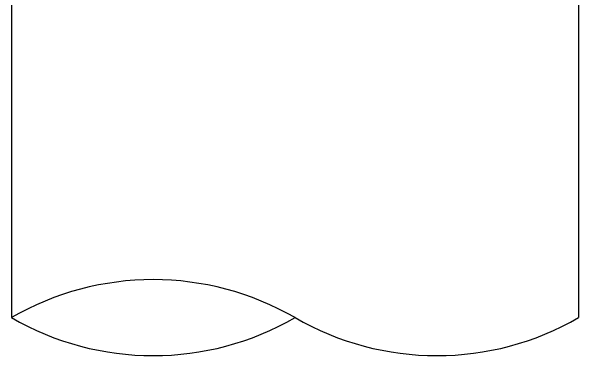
# Model space of a CAD drawing. Extents: x 1382187 to 1725648, y 860327 to 1571294.
# Drawn here: x 1531294 to 1532014, y 1227111 to 1227548 of the extents above; entities that cross this region are included whole.
import ezdxf

# ---------------------------------------------------------------- set-up
doc = ezdxf.new("R2010")
doc.units = 0
doc.header["$LTSCALE"] = 1000
doc.header["$MEASUREMENT"] = 0

msp = doc.modelspace()

# ---------------------------------------------------------------- linework, layer by layer
at = {"linetype": 'Continuous'}
for p, q in [((1531294.25, 1227693.69), (1531294.25, 1227159.37)), ((1532013.61, 1227693.69), (1532013.61, 1227159.37))]:
    msp.add_line(p, q, dxfattribs=at)
at = {"color": 7}
for centre, start, end in [((1531474.09, 1226847.88), 60, 120), ((1531474.09, 1227470.86), 240, 300), ((1531833.77, 1227470.86), 240, 300)]:
    msp.add_arc(centre, 359.68, start, end, dxfattribs=at)

doc.saveas('drawing.dxf')
